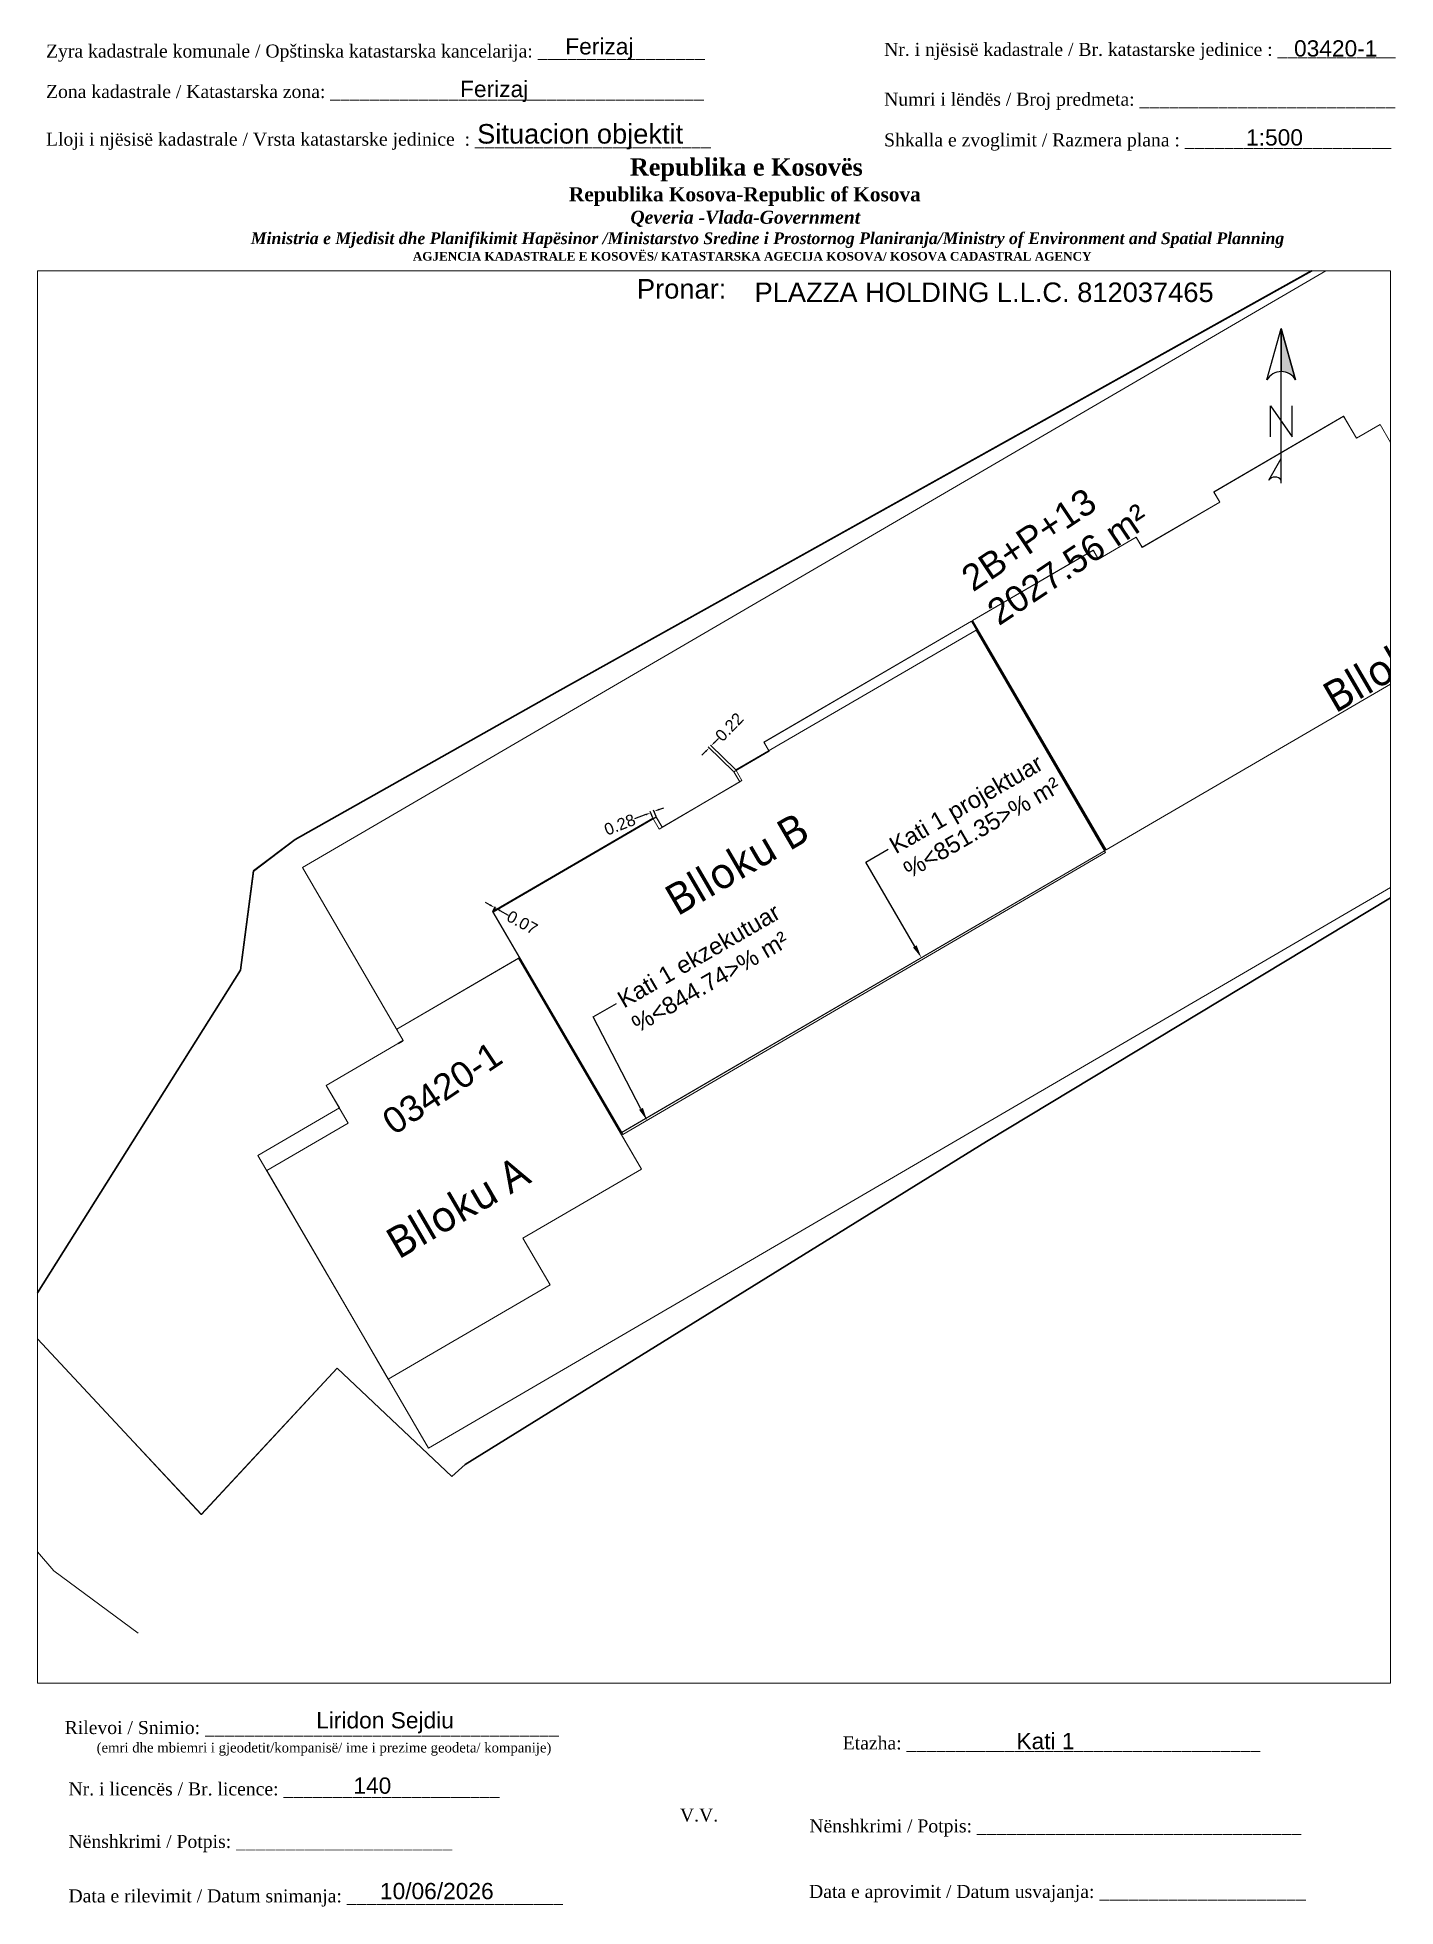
# Paper-space layout 'Layout1' of a CAD drawing. Header units: metres, sheet in millimetres. Extents: x 0 to 209, y 3 to 291.
# The model-space entities are those that its viewports show. They can reach past a viewport. Long polylines and large blocks are cut down to what shows.
import ezdxf
from ezdxf import colors
from ezdxf.entities.mleader import LeaderData, LeaderLine
from ezdxf.math import Vec2, Vec3

# ---------------------------------------------------------------- set-up
doc = ezdxf.new("R2010")
doc.units = ezdxf.units.M
doc.linetypes.add('1_300', pattern=[2010, 1059, -528, 0, -423])
for name, color, linetype, lineweight in [('2D Drafting - General_Pen_No__1', 7, 'Continuous', 13), ('asfalt pikat', 183, 'Continuous', 0), ('Drawing & Figure_Pen_No__101', 252, 'Continuous', 13), ('kati 1 ekzekutim', 1, 'Continuous', 0), ('kati 1 ekzekutim pikat', 1, 'Continuous', 0), ('Kati 1 projekt', 7, 'Continuous', 0), ('Korniza e jashtme', 7, 'Continuous', 0), ('korniza txt', 7, 'Continuous', 0), ('Parc-Baz', 7, 'Continuous', 0), ('projekti b2', 5, 'Continuous', 0)]:
    doc.layers.add(name, color=color, linetype=linetype, lineweight=lineweight)
doc.layers.add('2D Drafting - General_Pen_No__8', color=7, linetype='Continuous', lineweight=35, true_color=0xa80f02)
doc.styles.add('GENERATED_STYLE_2', font='Microsoft YaHei UI.ttf')
doc.styles.get("Standard").update_dxf_attribs({"font": 'arial.ttf'})
doc.dimstyles.get("Standard").update_dxf_attribs({"dimtxt": 0.18, "dimasz": 0.18, "dimexe": 0.18, "dimexo": 0.0625, "dimgap": 0.09, "dimtad": 0, "dimtih": 1, "dimtoh": 1, "dimdec": 4, "dimzin": 0, "dimdsep": 46, "dimtxsty": 'Standard', "dimcen": 0.09, "dimadec": 0, "dimazin": 0, "dimtfac": 1, "dimtdec": 4, "dimtofl": 0, "dimtmove": 0, "dimatfit": 3, "dimfxl": 1, "dimtolj": 1, "dimtzin": 0, "dimarcsym": 0})

# ---------------------------------------------------------------- blocks, each defined once
blk = doc.blocks.new('*U34')
at = {"linetype": 'ByBlock', "lineweight": -2}
blk.add_hatch(color=0, dxfattribs=at).paths.add_polyline_path([(0, 562), (0, 301, -0.269143), (87, 250)])
at = {"color": 0, "linetype": 'ByBlock', "lineweight": -2}
for points in [[(87, 250, 0.580323), (-87, 250), (0, 562), (87, 250), (0, 562), (0, 300)], [(0, -356, 0.5), (-75, -356), (0, -225)]]:
    blk.add_lwpolyline(points, format="xyb", dxfattribs=at)
for points in [[(0, -375), (0, 562)], [(-66, -94), (-66, 94), (66, -94), (66, 94)]]:
    blk.add_lwpolyline(points, dxfattribs=at)
blk = doc.blocks.new('CLB9C14.tmp')
at = {"layer": '2D Drafting - General_Pen_No__1', "color": 7, "linetype": 'Continuous', "lineweight": 13, "flags": 128}
for points in [[(47.23, 16.27), (47.23, 35.87), (61.73, 35.87), (61.73, 34.97), (68.63, 34.97), (68.63, 35.87), (71.78, 35.87), (71.78, 36.67), (90.23, 36.67), (90.23, 16.27)], [(101.08, 36.67), (101.08, 35.87), (104.43, 35.87), (104.43, 34.97), (111.33, 34.97), (111.33, 35.87), (122.88, 35.87), (122.88, 33.92), (124.98, 33.92), (124.98, 31.52), (126.03, 31.52), (126.03, 16.27), (90.33, 16.27), (90.33, 36.67)], [(22.18, 8.92), (36.58, 8.92), (36.58, 13.07), (47.13, 13.07), (47.13, 31.82), (36.28, 31.82), (36.28, 30.82), (29.43, 30.82), (29.43, 28.82), (22.18, 28.82), (22.18, 13.07)]]:
    blk.add_lwpolyline(points, close=True, dxfattribs=at)
at = {"layer": '2D Drafting - General_Pen_No__8', "color": 14, "linetype": '1_300', "lineweight": 35, "true_color": 0xa80f02}
blk.add_lwpolyline([(0, 27.08), (2.72, 15.09), (4.53, 7.17), (19.21, 11.62), (22.63, 0), (23.98, 0.28), (39.93, 0.71), (61.14, 1.28), (71.09, 1.54), (110.7, 2.13), (158.74, 3.27), (154.19, 18.64), (148.89, 36.84), (148.84, 36.98), (146.1, 46.4), (59.99, 48.02), (36.89, 48.35), (32.89, 47.88), (28.19, 41.8)], close=True, dxfattribs=at)
blk = doc.blocks.new('*D68')
at = {"layer": 'Defpoints', "color": 0, "transparency": 16777216}
for p in [(7511185.42, 4693135.75, 627.31), (7511185.48, 4693135.72), (7511185.59, 4693136.06)]:
    blk.add_point(p, dxfattribs=at)
at = {"layer": 'kati 1 ekzekutim', "color": 0, "lineweight": -2, "transparency": 16777216}
for p, q in [((7511185.24, 4693136.25), (7511184.89, 4693136.44)), ((7511185.44, 4693135.78), (7511185.63, 4693136.14)), ((7511185.5, 4693135.74), (7511185.69, 4693136.1)), ((7511186, 4693135.83), (7511186.64, 4693135.48))]:
    blk.add_line(p, q, dxfattribs=at)
at = {"layer": 'kati 1 ekzekutim', "color": 0, "transparency": 16777216}
for points in [[(7511185.27, 4693136.31), (7511185.21, 4693136.19), (7511185.59, 4693136.06)], [(7511186.03, 4693135.89), (7511185.97, 4693135.77), (7511185.65, 4693136.02)]]:
    blk.add_solid(points, dxfattribs=at)
at = {"layer": 'kati 1 ekzekutim', "color": 0, "transparency": 16777216, "insert": (7511187.71, 4693134.9), "char_height": 0.9, "attachment_point": 5, "rotation": 331.3952}
blk.add_mtext('\\A1;0.07', dxfattribs=at)
blk = doc.blocks.new('*D70')
at = {"layer": 'Defpoints', "color": 0, "transparency": 16777216}
for p in [(7511197.58, 4693143.34), (7511197.75, 4693142.92, 627.34), (7511198.01, 4693143.02)]:
    blk.add_point(p, dxfattribs=at)
at = {"layer": 'kati 1 ekzekutim', "color": 0, "lineweight": -2, "transparency": 16777216}
for p, q in [((7511198.22, 4693143.59), (7511198.59, 4693143.73)), ((7511197.21, 4693143.2), (7511196.34, 4693142.87)), ((7511197.74, 4693142.95), (7511197.55, 4693143.43)), ((7511198, 4693143.05), (7511197.81, 4693143.53))]:
    blk.add_line(p, q, dxfattribs=at)
at = {"layer": 'kati 1 ekzekutim', "color": 0, "transparency": 16777216}
for points in [[(7511197.19, 4693143.26), (7511197.23, 4693143.14), (7511197.58, 4693143.34)], [(7511198.19, 4693143.65), (7511198.24, 4693143.53), (7511197.84, 4693143.45)]]:
    blk.add_solid(points, dxfattribs=at)
at = {"layer": 'kati 1 ekzekutim', "color": 0, "transparency": 16777216, "insert": (7511195.21, 4693142.43), "char_height": 0.9, "attachment_point": 5, "rotation": 21.0575}
blk.add_mtext('\\A1;0.28', dxfattribs=at)
blk = doc.blocks.new('*D72')
at = {"layer": 'Defpoints', "color": 0, "transparency": 16777216}
for p in [(7511202.23, 4693148.49), (7511204.12, 4693146.65, 627.34), (7511203.97, 4693146.49)]:
    blk.add_point(p, dxfattribs=at)
at = {"layer": 'kati 1 ekzekutim', "color": 0, "lineweight": -2, "transparency": 16777216}
for p, q in [((7511201.8, 4693148.05), (7511201.52, 4693147.76)), ((7511203.95, 4693146.51), (7511202.01, 4693148.4)), ((7511204.1, 4693146.67), (7511202.17, 4693148.55)), ((7511202.51, 4693148.78), (7511202.79, 4693149.06))]:
    blk.add_line(p, q, dxfattribs=at)
at = {"layer": 'kati 1 ekzekutim', "color": 0, "transparency": 16777216}
for points in [[(7511201.75, 4693148.09), (7511201.85, 4693148), (7511202.08, 4693148.33)], [(7511202.46, 4693148.82), (7511202.56, 4693148.73), (7511202.23, 4693148.49)]]:
    blk.add_solid(points, dxfattribs=at)
at = {"layer": 'kati 1 ekzekutim', "color": 0, "transparency": 16777216, "insert": (7511203.63, 4693149.93), "char_height": 0.9, "attachment_point": 5, "rotation": 45.8131}
blk.add_mtext('\\A1;0.22', dxfattribs=at)

msp = doc.modelspace()

# ---------------------------------------------------------------- linework, layer by layer
at = {"color": 7, "linetype": 'Continuous', "lineweight": 30}
msp.add_line((7511178.521, 4693125.814), (7511178.175, 4693125.612), dxfattribs=at)
at = {"layer": '2D Drafting - General_Pen_No__8', "color": 14, "linetype": '1_300', "lineweight": 35, "true_color": 0xa80f02}
msp.add_lwpolyline([(7511149.107, 4693104.338), (7511157.49, 4693095.35), (7511163.042, 4693089.419), (7511173.489, 4693100.651), (7511182.296, 4693092.338), (7511183.316, 4693093.257), (7511196.886, 4693101.661), (7511214.925, 4693112.833), (7511223.387, 4693118.074), (7511257.308, 4693138.522), (7511298.249, 4693163.699), (7511286.572, 4693174.693), (7511272.83, 4693187.74), (7511272.717, 4693187.844), (7511265.6, 4693194.599), (7511190.39, 4693152.64), (7511170.27, 4693141.29), (7511167.048, 4693138.865), (7511166.048, 4693131.246)], close=True, dxfattribs=at)
at = {"layer": 'asfalt pikat'}
msp.add_polyline3d([(7511158.191, 4693080.299, 623.644), (7511151.717, 4693085.089, 623.726), (7511147.242, 4693090.254, 623.794), (7511139.618, 4693101.488, 623.972)], dxfattribs=at)
at = {"layer": 'kati 1 ekzekutim', "elevation": 627.309, "flags": 128}
msp.add_lwpolyline([(7511195.44, 4693118.621), (7511185.423, 4693135.748), (7511197.748, 4693142.917), (7511198.231, 4693142.084), (7511204.591, 4693145.814), (7511204.124, 4693146.65), (7511222.596, 4693157.383), (7511232.545, 4693140.287), (7511195.44, 4693118.621)], dxfattribs=at)
at = {"layer": 'Kati 1 projekt', "color": 7, "linetype": 'Continuous', "lineweight": 13, "flags": 128}
for points in [[(7511231.603, 4693163.524), (7511232.006, 4693162.832), (7511234.9, 4693164.519), (7511235.354, 4693163.742), (7511241.315, 4693167.216), (7511240.862, 4693167.994), (7511250.84, 4693173.81), (7511251.822, 4693172.125), (7511253.637, 4693173.183), (7511254.845, 4693171.109), (7511255.752, 4693171.638), (7511263.432, 4693158.462), (7511232.588, 4693140.486), (7511222.316, 4693158.11)], [(7511195.351, 4693118.782), (7511185.482, 4693135.716), (7511198.009, 4693143.018), (7511198.462, 4693142.24), (7511204.424, 4693145.715), (7511203.97, 4693146.492), (7511206.692, 4693148.078), (7511206.289, 4693148.769), (7511222.229, 4693158.06), (7511232.502, 4693140.435)], [(7511177.41, 4693099.818), (7511189.851, 4693107.069), (7511187.761, 4693110.655), (7511196.876, 4693115.967), (7511187.435, 4693132.167), (7511178.061, 4693126.703), (7511178.564, 4693125.839), (7511172.646, 4693122.39), (7511173.653, 4693120.662), (7511167.389, 4693117.011), (7511175.32, 4693103.404)]]:
    msp.add_lwpolyline(points, close=True, dxfattribs=at)
at = {"layer": 'Parc-Baz', "flags": 128}
for points in [[(7511182.297, 4693092.338), (7511173.489, 4693100.651), (7511163.042, 4693089.419), (7511157.49, 4693095.35), (7511149.107, 4693104.338), (7511166.048, 4693131.246), (7511167.048, 4693138.865), (7511170.27, 4693141.29), (7511190.39, 4693152.64), (7511265.6, 4693194.599)], [(7511257.308, 4693138.522), (7511250.183, 4693134.227), (7511240.833, 4693128.591), (7511237.876, 4693126.808), (7511230.89, 4693122.597), (7511223.387, 4693118.074), (7511214.925, 4693112.833), (7511196.886, 4693101.661), (7511183.316, 4693093.257), (7511182.297, 4693092.338)]]:
    msp.add_lwpolyline(points, dxfattribs=at)
at = {"layer": 'projekti b2'}
msp.add_lwpolyline([(7511283.772, 4693158.222), (7511263.429, 4693193.126), (7511170.809, 4693139.144), (7511178.564, 4693125.839), (7511172.646, 4693122.39), (7511174.333, 4693119.495), (7511168.069, 4693115.845), (7511180.507, 4693094.505), (7511270.23, 4693146.799), (7511268.694, 4693149.434), (7511283.772, 4693158.222)], close=True, dxfattribs=at)

# ---------------------------------------------------------------- block references
at = {"layer": 'Kati 1 projekt', "color": 3, "rotation": 30.23545305571858}
msp.add_blockref('CLB9C14.tmp', (7511162.743, 4693080.941), dxfattribs=at)

# ---------------------------------------------------------------- texts
msp.add_text('2B+P+13', height=2, rotation=33.79361).set_placement((7511222.354, 4693160.276))
at = {"color": 0}
msp.add_text('2027.56 m²', height=2, rotation=33.79361, dxfattribs=at).set_placement((7511224.34, 4693157.671))
at = {"layer": 'Drawing & Figure_Pen_No__101', "color": 252, "linetype": 'Continuous', "lineweight": 13, "char_height": 2.4, "attachment_point": 8, "rotation": 30.23545, "style": 'GENERATED_STYLE_2'}
for s, insert in [('\\A1;Blloku C', (7511255.357, 4693153.916)), ('\\A1;Blloku B', (7511204.816, 4693138.34)), ('\\A1;Blloku A', (7511183.367, 4693111.958))]:
    msp.add_mtext(s, dxfattribs=dict(at, insert=insert))
at = {"layer": 'Parc-Baz'}
msp.add_text('03420-1', height=2, rotation=33.79361, dxfattribs=at).set_placement((7511177.844, 4693118.509))

# ---------------------------------------------------------------- dimensions: what is measured, and where the dimension line sits
at = {"layer": 'kati 1 ekzekutim', "color": 5}
for base, p1, p2, angle, picture, middle in [((7511202.231, 4693148.49), (7511203.97, 4693146.492), (7511204.124, 4693146.65, 627.344), 45.81306, '*D72', (7511203.631, 4693149.931)), ((7511197.583, 4693143.345), (7511198.009, 4693143.018), (7511197.748, 4693142.917, 627.34), 201.05755, '*D70', (7511195.207, 4693142.43)), ((7511185.591, 4693136.056), (7511185.482, 4693135.716), (7511185.423, 4693135.748, 627.309), 151.3952, '*D68', (7511187.711, 4693134.9))]:
    dim = msp.add_linear_dim(base=base, p1=p1, p2=p2, angle=angle, dimstyle='Standard', override={"dimscale": 0.5, "dimtxt": 1.8, "dimasz": 0.8, "dimtih": 0, "dimtoh": 0, "dimdec": 2, "dimcen": 0, "dimtdec": 2}, dxfattribs=at)
    dim.commit()
    dim.dimension.update_dxf_attribs({"geometry": picture, "text_midpoint": middle, "dimtype": 161})

# ---------------------------------------------------------------- leaders
at = {"layer": 'kati 1 ekzekutim pikat'}
ml = msp.add_multileader_mtext('Standard', dxfattribs=at)
ml.set_content('Kati 1 ekzekutuar\\P%<844.74>% m²', color=256)
ml.set_leader_properties()
ml.build(insert=Vec2(0, 0))
ml.multileader.update_dxf_attribs({"text_right_attachment_type": 6, "dogleg_length": 0.36, "arrow_head_size": 1})
ctx = ml.context
ctx.base_point, ctx.char_height, ctx.arrow_head_size, ctx.landing_gap_size, ctx.plane_origin, ctx.plane_x_axis, ctx.plane_y_axis = Vec3(7511194.943, 4693128.694), 1.3, 1, 0.3, Vec3(7511198.459, 4693113.34), Vec3(0.8660254, 0.5), Vec3(-0.5, 0.8660254)
ctx.right_attachment = 6
notes = []
notes.append((ctx, [(0, (1, 1, 0), (7511193.155, 4693127.661), (0.8660254, 0.5), 2.065, [(0, [(7511197.299, 4693119.706)], 0, [])])]))
ctx.mtext.insert, ctx.mtext.text_direction, ctx.mtext.rotation, ctx.mtext.width, ctx.mtext.flow_direction = Vec3(7511194.873, 4693129.416), Vec3(0.8660254, 0.5), 0.5235988, 23.68605, 5
at = {"layer": 'Kati 1 projekt'}
ml = msp.add_multileader_mtext('Standard', dxfattribs=at)
ml.set_content('Kati 1 projektuar \\P%<851.35>% m²', color=256)
ml.set_leader_properties()
ml.build(insert=Vec2(0, 0))
ml.multileader.update_dxf_attribs({"text_right_attachment_type": 6, "dogleg_length": 0.36, "arrow_head_size": 1})
ctx = ml.context
ctx.base_point, ctx.char_height, ctx.arrow_head_size, ctx.landing_gap_size, ctx.plane_origin, ctx.plane_x_axis, ctx.plane_y_axis = Vec3(7511215.837, 4693140.547), 1.3, 1, 0.3, Vec3(7511223.272, 4693123.337), Vec3(0.8660254, 0.5), Vec3(-0.5, 0.8660254)
ctx.right_attachment = 6
notes.append((ctx, [(0, (1, 1, 0), (7511214.118, 4693139.555), (0.8660254, 0.5), 1.984, [(0, [(7511218.386, 4693132.208)], 0, [])])]))
ctx.mtext.insert, ctx.mtext.text_direction, ctx.mtext.rotation, ctx.mtext.flow_direction = Vec3(7511215.766, 4693141.27), Vec3(0.8660254, 0.5), 0.5235988, 5
for ctx, leaders in notes:
    for number, flags, end, landing, length, lines in leaders:
        leader = LeaderData()
        leader.index, (leader.has_last_leader_line, leader.has_dogleg_vector, leader.attachment_direction) = number, flags
        leader.last_leader_point, leader.dogleg_vector, leader.dogleg_length = Vec3(end), Vec3(landing), length
        for number, points, colour, breaks in lines:
            line = LeaderLine()
            line.index, line.vertices, line.color, line.breaks = number, Vec3.list(points), colors.encode_raw_color(colour), breaks
            leader.lines.append(line)
        ctx.leaders.append(leader)

psp = doc.layouts.get("Layout1")

# ---------------------------------------------------------------- block references
at = {"xscale": 0.0254, "yscale": 0.0254, "zscale": 0.0254}
psp.add_blockref('*U34', (191.21, 231.59), dxfattribs=at)

# ---------------------------------------------------------------- texts
psp.add_text('1:500', height=2.5).set_placement((185.8, 273.97))
for s, insert, char_height, width, attachment_point in [('Ferizaj', (86.39, 288.84), 2.5, 9.9735, 5), ('03420-1', (193.17, 290.15), 2.5, 12.8172, 1), ('{\\fTimes New Roman|b0|i0|c0|p18;Zyra kadastrale komunale / Opštinska katastarska kancelarija: _________________}', (1.33, 289.5), 2, 100.6873, 1), ('{\\fTimes New Roman|b0|i0|c0|p18;Nr. i njësisë kadastrale / Br. katastarske jedinice : ____________}', (130.16, 289.75), 2, 79.9484, 1), ('{\\fTimes New Roman|b0|i0|c0|p18;Zona kadastrale / Katastarska zona: ______________________________________}', (1.33, 283.28), 2, 100.6873, 1), ('Ferizaj', (64.98, 283.92), 2.5, 10.4792, 1), ('{\\fTimes New Roman|b0|i0|c0|p18;Numri i lëndës / Broj predmeta: __________________________}', (130.16, 282.09), 2, 79.9484, 1), ('{\\fTimes New Roman|b0|i0|c0|p18;Lloji i njësisë kadastrale / Vrsta katastarske jedinice  : ________________________}', (1.33, 275.95), 2, 100.6873, 1), ('Situacion objektit', (83.44, 275.32), 3, 39.1059, 5), ('{\\fTimes New Roman|b0|i0|c0|p18;Shkalla e zvoglimit / Razmera plana : _____________________}', (130.16, 275.84), 2, 79.9484, 1), ('\\pi77.297;{\\fBook Antiqua|b1|i0|c0|p18;\\H1.333x;Republika e Kosovës\\fTimes New Roman|b1|i0|c0|p18;\\P\\pi67.927;\\fBook Antiqua|b1|i0|c0|p18;\\H0.8125x;Republika Kosova-Republic of Kosova\\fTimes New Roman|b1|i0|c0|p18;\\P\\pi77.378;\\fBook Antiqua|b1|i1|c0|p18;\\H0.9233x;Qeveria -Vlada-Government \\P\\pi13.032,l6,t23.033;\\fTimes New Roman|b1|i1|c0|p18;\\H0.9x;Ministria e Mjedisit dhe Planifikimit Hapësinor /Ministarstvo Sredine i Prostornog Planiranja/Ministry of Environment and Spatial Planning\\P\\pi43.931,l0,tz;\\fBook Antiqua|b1|i0|c0|p18;\\H0.7406x;AGJENCIA KADASTRALE E KOSOVËS/ KATASTARSKA AGECIJA KOSOVA/ KOSOVA CADASTRAL AGENCY}', (13.78, 272.01), 2, 191.8237, 1), ('Pronar:  ', (92.16, 253.45), 3, 16.0723, 1)]:
    psp.add_mtext(s, dxfattribs=dict(insert=insert, char_height=char_height, width=width, attachment_point=attachment_point))
at = {"color": 1, "insert": (110.24, 252.92), "char_height": 3, "width": 97.9277, "attachment_point": 1}
psp.add_mtext('PLAZZA HOLDING L.L.C. 812037465', dxfattribs=at)
at = {"layer": 'korniza txt'}
for s, p in [('Liridon Sejdiu', (42.86, 30.7)), ('Kati 1', (150.5, 27.5))]:
    psp.add_text(s, height=2.5, dxfattribs=at).set_placement(p)
for s, insert, char_height, width, attachment_point in [('{\\fTimes New Roman|b0|i0|c0|p18;Rilevoi / Snimio: ____________________________________\\P     \\H0.75x;(emri dhe mbiemri i gjeodetit/kompanisë/ ime i prezime geodeta/ kompanije)}', (42.17, 29.16), 2, 74.7958, 5), ('{\\fTimes New Roman|b0|i0|c0|p18;Etazha: ____________________________________\\P     }', (155.89, 26.59), 2, 74.7958, 5), ('140', (48.57, 23.15), 2.5, 5.8271, 1), ('{\\fTimes New Roman|b0|i0|c0|p18;Nr. i licencës / Br. licence: ______________________\\P                                }', (4.78, 22.39), 2, 83.344, 1), ('{\\fTimes New Roman|b0|i0|c0|p18;V.V.                                 }', (101.71, 17.35), 2, 5.7076, 5), ('{\\fTimes New Roman|b0|i0|c0|p18;Nënshkrimi / Potpis: ______________________\\P                                 }', (4.78, 14.32), 2, 83.344, 1), ('{\\fTimes New Roman|b0|i0|c0|p18; Nënshkrimi / Potpis: _________________________________}', (117.91, 16.71), 2, 83.344, 1), ('{\\fTimes New Roman|b0|i0|c0|p18;Data e rilevimit / Datum snimanja: ______________________\\P                                 }', (4.78, 5.95), 2, 83.344, 1), ('10/06/2026', (52.66, 6.94), 2.5, 17.4795, 1), ('{\\fTimes New Roman|b0|i0|c0|p18; Data e aprovimit / Datum usvajanja: _____________________}', (117.86, 6.63), 2, 83.344, 1)]:
    psp.add_mtext(s, dxfattribs=dict(at, insert=insert, char_height=char_height, width=width, attachment_point=attachment_point))

# ---------------------------------------------------------------- viewports
at = {"layer": 'Korniza e jashtme', "view_target_point": (7499131.095, 4689980.516), "view_twist_angle": 360}
psp.add_viewport(center=(104, 146.19), size=(208, 217.061), view_center_point=(12071.349, 3150.211), view_height=108.5303, dxfattribs=at)

doc.saveas('drawing.dxf')
